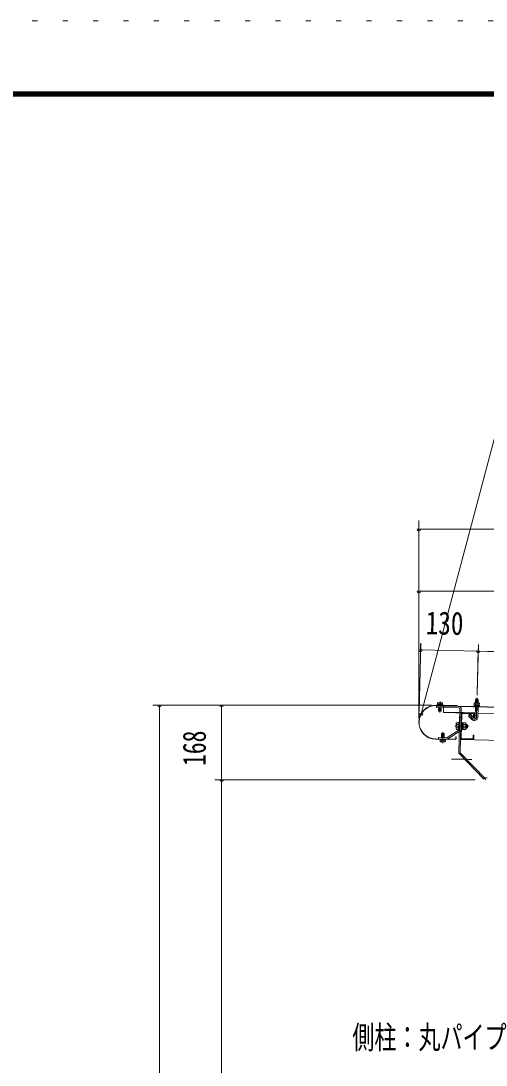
# Model space of a CAD drawing. Units: millimetres, scale not verified. Extents: x -34086 to 34091, y -14700 to 14700.
# Drawn here: x 13301 to 16975, y 6454 to 14700 of the extents above; entities that cross this region are included whole.
import ezdxf
from ezdxf.enums import TextEntityAlignment as Align

# ---------------------------------------------------------------- set-up
doc = ezdxf.new("R2010")
doc.units = ezdxf.units.MM
doc.header["$LTSCALE"] = 80
for name, pattern in [('USER2', [10, 4, -6]), ('USER3', [24, 12, -5, 2, -5]), ('USER4', [3, 0.5, -2.5])]:
    doc.linetypes.add(name, pattern=pattern)
for name, color, linetype, lineweight in [('0-6_2-02BOLD', 7, 'Continuous', 18), ('0-7_2-12HIDDEN', 3, 'USER2', 18), ('0-8_2-22CENTER', 3, 'USER3', 18), ('0-9_2-42THIN', 4, 'Continuous', 18), ('0-A_2-52DIM', 3, 'Continuous', 18), ('0-C_F-F1PAPER', 5, 'Continuous', 18), ('0-D_F-E_J_ADD', 5, 'USER4', 18)]:
    doc.layers.add(name, color=color, linetype=linetype, lineweight=lineweight)
doc.styles.add('ＭＳ ゴシック', font='')
doc.styles.get('ＭＳ ゴシック').set_extended_font_data('MS Gothic')

msp = doc.modelspace()

# ---------------------------------------------------------------- linework, layer by layer
at = {"layer": '0-6_2-02BOLD'}
for p, q in [((16891.04, 9314.07), (16891.81, 9342.59)), ((16912.8, 9342.02), (16891.81, 9342.59)), ((16579.94, 9294.39), (16743.36, 9291.12)), ((16743.39, 9292.87), (16579.98, 9296.14)), ((16582.28, 9288.74), (16582.06, 9277.54)), ((16759.82, 9273.99), (16582.06, 9277.54)), ((16760.04, 9285.19), (16582.28, 9288.74)), ((16590.57, 9313.76), (16590.33, 9301.54)), ((16593.67, 9315.47), (16590.57, 9313.76)), ((16627.96, 9314.78), (16593.67, 9315.47)), ((16599.06, 9252.35), (16599.55, 9277.2)), ((16620.05, 9251.93), (16599.06, 9252.35)), ((16602.49, 9248.78), (16599.06, 9252.35)), ((16599.77, 9288.39), (16599.89, 9293.99)), ((16600.67, 9313.56), (16600.43, 9301.33)), ((16602.49, 9248.78), (16616.48, 9248.5)), ((16620.05, 9251.93), (16616.48, 9248.5)), ((16620.05, 9251.93), (16620.55, 9276.77)), ((16620.88, 9313.16), (16620.63, 9300.93)), ((16620.77, 9287.97), (16620.88, 9293.57)), ((16632.4, 9300.69), (16632.29, 9295.09)), ((16638.33, 9290.58), (16637.68, 9238.08)), ((16743.39, 9292.87), (16743.36, 9291.12)), ((16766.68, 9266.85), (16759.67, 8916.48)), ((16777.88, 9266.62), (16770.96, 8920.89)), ((16879.2, 9296.89), (16879.06, 9291.64)), ((16879.06, 9291.64), (16922.79, 9290.46)), ((16881.29, 9312.57), (16880.87, 9296.84)), ((16884.39, 9314.25), (16881.29, 9312.57)), ((16884.39, 9314.25), (16918.68, 9313.33)), ((16888.07, 9203.43), (16890.23, 9283.98)), ((16889.54, 9258.19), (16910.54, 9257.62)), ((16891.39, 9312.3), (16890.97, 9296.57)), ((16909.07, 9202.87), (16911.23, 9283.42)), ((16911.59, 9311.76), (16911.17, 9296.03)), ((16918.68, 9313.33), (16921.69, 9311.49)), ((16921.13, 9290.51), (16920.98, 9284.91)), ((16921.69, 9311.49), (16921.27, 9295.75)), ((16739.56, 9153.62), (16738.68, 9109.53)), ((16758.96, 9160.94), (16764.56, 9160.82)), ((16776.56, 9200.84), (16765.36, 9201.07)), ((16782.63, 9224.52), (16778.88, 9036.96)), ((16786.96, 9160.38), (16781.35, 9160.48)), ((16786.96, 9160.38), (16785.76, 9100.88)), ((16786.91, 9157.92), (16793.9, 9157.78)), ((16788.35, 9230.01), (16870.93, 9228.36)), ((16788.46, 9235.61), (16871.04, 9233.95)), ((16793.9, 9157.78), (16792.81, 9103.19)), ((16860.75, 9184.35), (16836.67, 9209.75)), ((16882.01, 9222.53), (16881.54, 9198.74)), ((16623.43, 9070.52), (16626.99, 9073.95)), ((16640.99, 9073.67), (16626.99, 9073.95)), ((16640.99, 9073.67), (16644.42, 9070.1)), ((16666.7, 9040.38), (16760.23, 9100.06)), ((16672.72, 9030.94), (16766.25, 9090.62)), ((16738.68, 9109.53), (16741.03, 9105.26)), ((16741.03, 9105.26), (16757.84, 9104.93)), ((16741.29, 9118.39), (16758.1, 9118.06)), ((16741.82, 9144.65), (16758.63, 9144.32)), ((16785.76, 9100.88), (16780.17, 9101)), ((16785.81, 9103.33), (16792.81, 9103.19)), ((16793.35, 9130.49), (16786.22, 9123.63)), ((16786.36, 9130.63), (16793.5, 9137.49)), ((16813.14, 9103.81), (16792.84, 9104.22)), ((16813.4, 9116.95), (16793.09, 9117.36)), ((16813.93, 9143.21), (16793.62, 9143.62)), ((16815.66, 9107.99), (16813.14, 9103.81)), ((16816.55, 9152.08), (16815.66, 9107.99)), ((16823.38, 9143.89), (16816.38, 9144.03)), ((16828.17, 9121.04), (16822.82, 9115.9)), ((16823.38, 9143.89), (16828.52, 9138.54)), ((16828.17, 9121.04), (16828.52, 9138.54)), ((16574.62, 9028.1), (16732.78, 9024.93)), ((16574.65, 9029.84), (16732.82, 9026.68)), ((16611.07, 9021.76), (16611.18, 9027.36)), ((16615.51, 9007.67), (16649.8, 9006.98)), ((16622.59, 9009.3), (16622.84, 9021.53)), ((16623.42, 9070.52), (16622.81, 9040.08)), ((16623.43, 9070.52), (16644.42, 9070.1)), ((16642.8, 9008.89), (16643.04, 9021.12)), ((16644.42, 9070.1), (16643.81, 9039.66)), ((16649.8, 9006.98), (16652.9, 9008.69)), ((16652.9, 9008.69), (16653.15, 9020.92)), ((16736.7, 9045.86), (16736.39, 9030.11)), ((16736.7, 9045.86), (16738.45, 9045.82)), ((16738.45, 9045.82), (16738.14, 9030.07)), ((16784.26, 9025.65), (16866.84, 9023.99)), ((16784.37, 9031.25), (16866.95, 9029.59)), ((16873.14, 9058.88), (16872.66, 9035.08)), ((16873.14, 9058.88), (16878.74, 9058.76)), ((16878.74, 9058.76), (16878.26, 9034.97)), ((16974.85, 8708.68), (16770.96, 8920.89))]:
    msp.add_line(p, q, dxfattribs=at)
for points in [[(16912.04, 9313.51), (16912.8, 9342.02), (16909.39, 9345.61), (16895.4, 9345.99), (16891.81, 9342.59)], [(16632.4, 9300.69), (16588.66, 9301.56), (16588.55, 9295.97)], [(16627.96, 9314.78), (16630.98, 9312.96), (16630.74, 9300.73)], [(16879.2, 9296.89), (16922.94, 9295.71), (16922.79, 9290.46)], [(16880.73, 9291.59), (16880.58, 9285.99), (16920.98, 9284.91)], [(16739.56, 9153.62), (16742.08, 9157.79), (16758.89, 9157.45)], [(16758.96, 9160.94), (16757.77, 9101.44), (16763.37, 9101.34)], [(16816.55, 9152.08), (16814.19, 9156.34), (16793.88, 9156.75)], [(16876, 9198.79), (16851.92, 9224.2), (16836.67, 9209.75)], [(16876.42, 9222.65), (16875.94, 9198.85), (16881.54, 9198.74)], [(16823.38, 9143.89), (16822.82, 9115.9), (16815.82, 9116.04)], [(16662.8, 9039.28), (16598.32, 9040.57), (16598.1, 9029.37)], [(16611.07, 9021.76), (16654.81, 9020.89), (16654.92, 9026.49)], [(16615.51, 9007.67), (16612.49, 9009.5), (16612.74, 9021.73)], [(16964.95, 8718.98), (16956.87, 8711.22), (16759.67, 8916.48)]]:
    msp.add_lwpolyline(points, dxfattribs=at)
for centre, radius, start, end in [((16577.3, 9162.12), 134.05, 88.854, 268.854), ((16577.3, 9162.12), 132.3, 88.854, 268.854), ((16595.5, 9307.32), 8.11, 50.30775, 88.854), ((16610.22, 9285.35), 29.79, 69.02267, 108.68311), ((16625.8, 9306.71), 8.11, 88.854, 127.38544), ((16419.94, -8626.52), 17865.92, 88.49597, 89.30167), ((16419.94, -8626.52), 17916.67, 65.66528, 89.30167), ((16419.94, -8626.52), 17918.42, 65.66528, 89.30167), ((16759.68, 9266.99), 7, 358.854, 88.854), ((16759.68, 9266.99), 18.2, 358.854, 88.854), ((16886.17, 9306.09), 8.11, 49.93085, 88.46228), ((16900.74, 9284.02), 29.79, 68.63316, 108.29361), ((16916.47, 9305.28), 8.11, 88.46228, 127.00851), ((16788.23, 9224.41), 11.2, 88.854, 178.854), ((16788.23, 9224.41), 5.6, 88.854, 178.854), ((16881.07, 9203.61), 28, 223.46228, 358.48836), ((16870.82, 9222.75), 5.6, 358.854, 88.854), ((16870.82, 9222.75), 11.2, 358.854, 88.854), ((16881.07, 9203.61), 7, 223.46228, 358.51442), ((16419.94, -8626.52), 17865.92, 81.1133, 88.42862), ((16748.79, 9111.67), 10.07, 138.12717, 178.854), ((16775.72, 9130.84), 36.61, 157.82858, 199.87939), ((16749.57, 9151.07), 10.07, 178.854, 219.58083), ((16756.46, 9105.96), 7, 302.54407, 358.854), ((16756.46, 9105.96), 18.2, 302.54407, 358.854), ((16779.5, 9130.77), 36.61, 337.82858, 19.87941), ((16805.64, 9110.54), 10.07, 358.854, 39.58083), ((16806.44, 9149.93), 10.07, 318.12717, 358.854), ((16617.67, 9015.74), 8.11, 268.854, 307.38544), ((16633.25, 9037.11), 29.79, 249.02267, 288.68311), ((16647.97, 9015.13), 8.11, 230.30775, 268.854), ((16662.93, 9046.28), 18.2, 268.854, 302.54407), ((16662.93, 9046.28), 7, 268.854, 302.54407), ((16732.89, 9030.18), 5.25, 268.854, 358.854), ((16732.89, 9030.18), 3.5, 268.854, 358.854), ((16419.94, -8626.52), 17655.92, 65.80466, 88.854), ((16784.48, 9036.85), 11.2, 178.854, 268.854), ((16784.48, 9036.85), 5.6, 178.854, 268.854), ((16867.06, 9035.19), 11.2, 268.854, 358.854), ((16867.06, 9035.19), 5.6, 268.854, 358.854)]:
    msp.add_arc(centre, radius, start, end, dxfattribs=at)
at = {"layer": '0-7_2-12HIDDEN'}
for radius, start, end in [(17867.67, 88.49596, 89.30167), (17867.67, 81.1133, 88.42862), (17641.22, 65.80389, 88.854), (17358.77, 67.01984, 88.21622)]:
    msp.add_arc((16419.94, -8626.52), radius, start, end, dxfattribs=at)
at = {"layer": '0-8_2-22CENTER'}
for p, q in [((16611.02, 9325.63), (16609.27, 9238.14)), ((16902.66, 9355.43), (16898.57, 9203.14)), ((16837.08, 9224.6), (16868.37, 9191.57)), ((16632.45, 8996.83), (16634.2, 9084.31)), ((16728.62, 9131.78), (16838.85, 9129.57))]:
    msp.add_line(p, q, dxfattribs=at)
for centre, radius, start, end in [((16881.07, 9203.61), 17.5, 223.4623, 358.4623), ((16419.94, -8626.52), 17500, 65.24121, 90)]:
    msp.add_arc(centre, radius, start, end, dxfattribs=at)
at = {"layer": '0-9_2-42THIN'}
for p, q in [((16893.84, 9313.99), (16894.68, 9345.31)), ((16909.23, 9313.59), (16910.08, 9344.89)), ((16602.35, 9277.14), (16601.8, 9249.5)), ((16602.69, 9293.93), (16602.58, 9288.34)), ((16617.75, 9276.83), (16617.2, 9249.19)), ((16618.09, 9293.63), (16617.97, 9288.03)), ((16907.73, 9257.7), (16908.43, 9283.49)), ((16910.4, 9252.77), (16907.73, 9257.7)), ((16625.61, 9040.03), (16626.28, 9073.27)), ((16641.01, 9039.72), (16641.68, 9072.96)), ((16815.89, 9119.54), (16826.39, 9119.33)), ((16816.31, 9140.53), (16826.81, 9140.32))]:
    msp.add_line(p, q, dxfattribs=at)
msp.add_lwpolyline([(16889.41, 9253.34), (16892.34, 9258.11), (16893.04, 9283.91)], dxfattribs=at)
at = {"layer": '0-A_2-52DIM'}
for p, q in [((17055.75, 11465.9), (16461.63, 9229.15)), ((16443.25, 9197.12), (16443.25, 10755.45)), ((16457.25, 10685.45), (16429.25, 10685.45)), ((31388.25, 10685.45), (16443.25, 10685.45)), ((16457.25, 10195.45), (16429.25, 10195.45)), ((16443.25, 10195.45), (31388.25, 10195.45)), ((16471.01, 9732.65), (16443.01, 9732.65)), ((16444.91, 9246.56), (16458.06, 9785.14)), ((16457.01, 9732.65), (16455.56, 9778.94)), ((16912.54, 9723.53), (16457.01, 9732.65)), ((16912.98, 9740.02), (16903.21, 9375.94)), ((16903.69, 9399.86), (16913.58, 9776.02)), ((16926.54, 9723.53), (16898.54, 9723.53)), ((16542.29, 9295.9), (14343.25, 9295.9)), ((14409.75, 9295.9), (14381.75, 9295.9)), ((14395.75, 9295.9), (14395.75, -1470.1)), ((14899.75, 9295.9), (14871.75, 9295.9)), ((14885.75, -917.1), (14885.75, 9295.9)), ((16475.63, 9229.15), (16447.63, 9229.15)), ((16888.97, 8707.9), (14833.25, 8707.9)), ((14899.75, 8707.9), (14871.75, 8707.9))]:
    msp.add_line(p, q, dxfattribs=at)
for centre, radius, start, end in [((16443.25, 10685.45), 14, 180, 0), ((16443.25, 10195.45), 14, 180, 0), ((16457.01, 9732.65), 14, 180, 0), ((16912.54, 9723.53), 14, 180, 0), ((16419.91, -8626.63), 18356.77, 81.07959, 88.46222), ((14395.75, 9295.9), 14, 180, 0), ((14885.75, 9295.9), 14, 180, 0), ((16461.63, 9229.15), 14, 180, 0), ((14885.75, 8707.9), 14, 180, 0)]:
    msp.add_arc(centre, radius, start, end, dxfattribs=at)
at = {"layer": '0-C_F-F1PAPER'}
for p, q in [((-6789.13, 14140), (33390.86, 14140)), ((-6785.63, 14136.5), (33387.36, 14136.5)), ((-6782.13, 14133), (33383.86, 14133)), ((-6778.63, 14129.5), (33380.36, 14129.5)), ((-6775.13, 14126), (33376.86, 14126)), ((-6771.63, 14122.5), (33373.36, 14122.5)), ((-6768.13, 14119), (33369.86, 14119)), ((-6764.63, 14115.5), (33366.37, 14115.5)), ((-6761.13, 14112), (33362.86, 14112)), ((-6757.63, 14108.5), (33359.36, 14108.5)), ((-6754.13, 14105), (33355.86, 14105))]:
    msp.add_line(p, q, dxfattribs=at)
at = {"layer": '0-D_F-E_J_ADD'}
msp.add_lwpolyline([(-7489.13, -14700), (-7489.13, 14700), (34090.87, 14700)], dxfattribs=at)

# ---------------------------------------------------------------- texts
at = {"layer": '0-A_2-52DIM', "color": 7, "style": 'ＭＳ ゴシック'}
for s, rotation, width, p in [('130', 358.854, 0.8, (16495.23, 9801.9)), ('168', 90, 0.75, (14815.75, 8816.42))]:
    msp.add_text(s, height=182.3, rotation=rotation, dxfattribs=dict(at, width=width)).set_placement(p, align=Align.BOTTOM_LEFT)
at = {"layer": '0-A_2-52DIM', "color": 7, "style": 'ＭＳ ゴシック', "width": 0.7}
msp.add_text('側柱：丸パイプ', height=182.3, dxfattribs=at).set_placement((15918.25, 6527.77), align=Align.BOTTOM_LEFT)

doc.saveas('drawing.dxf')
